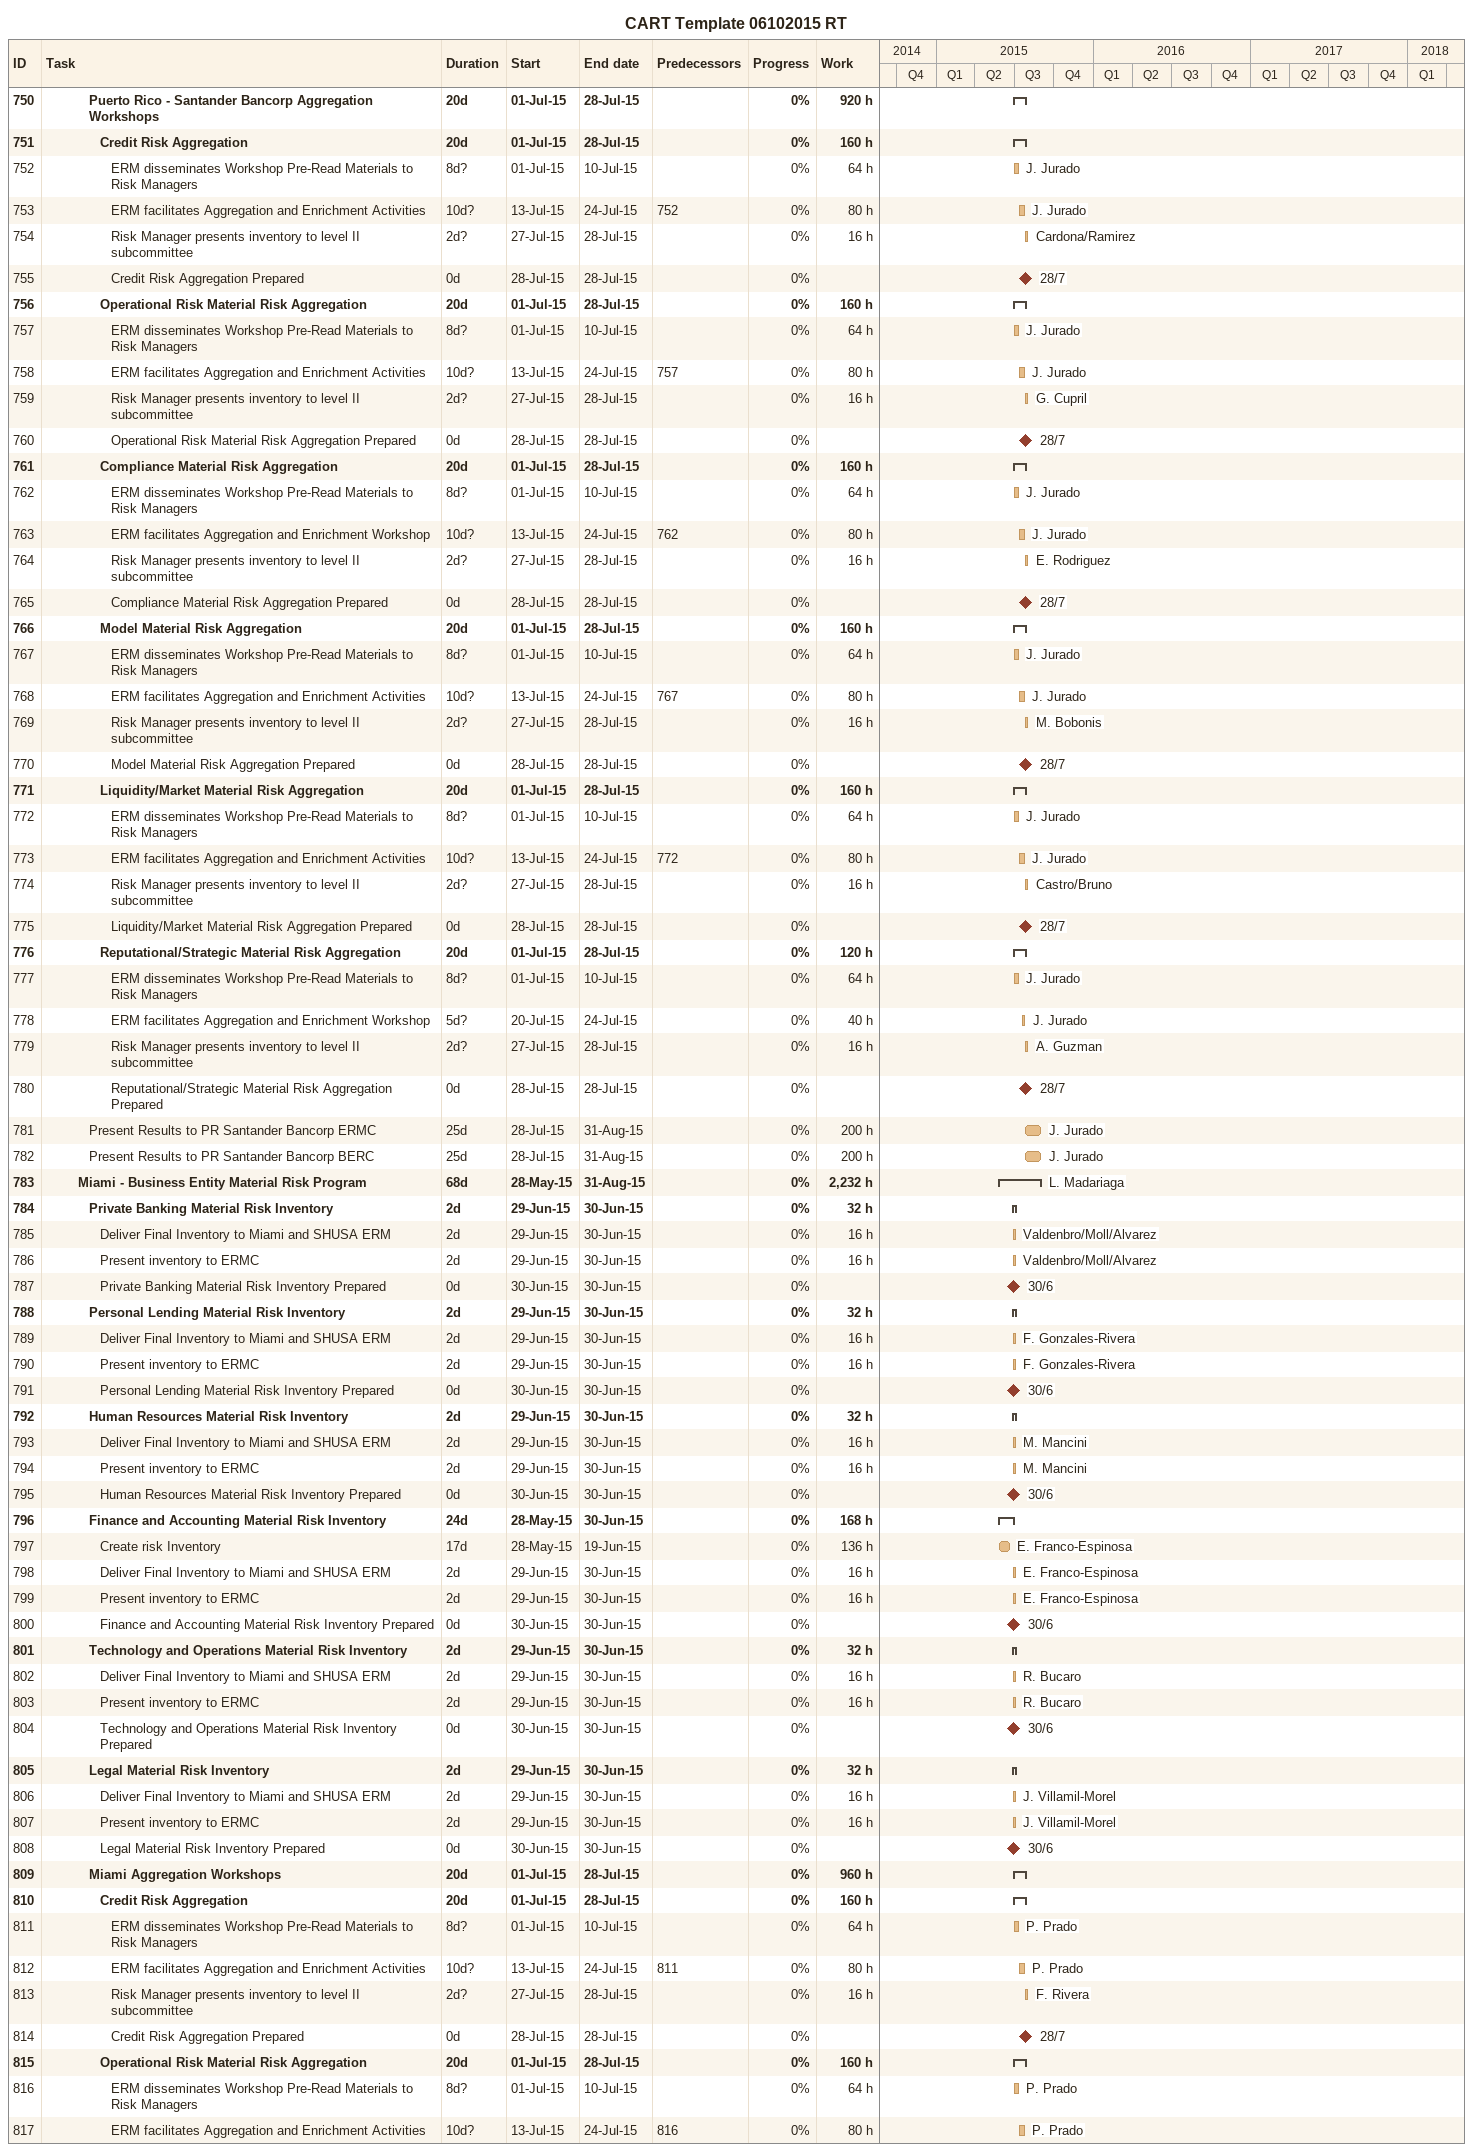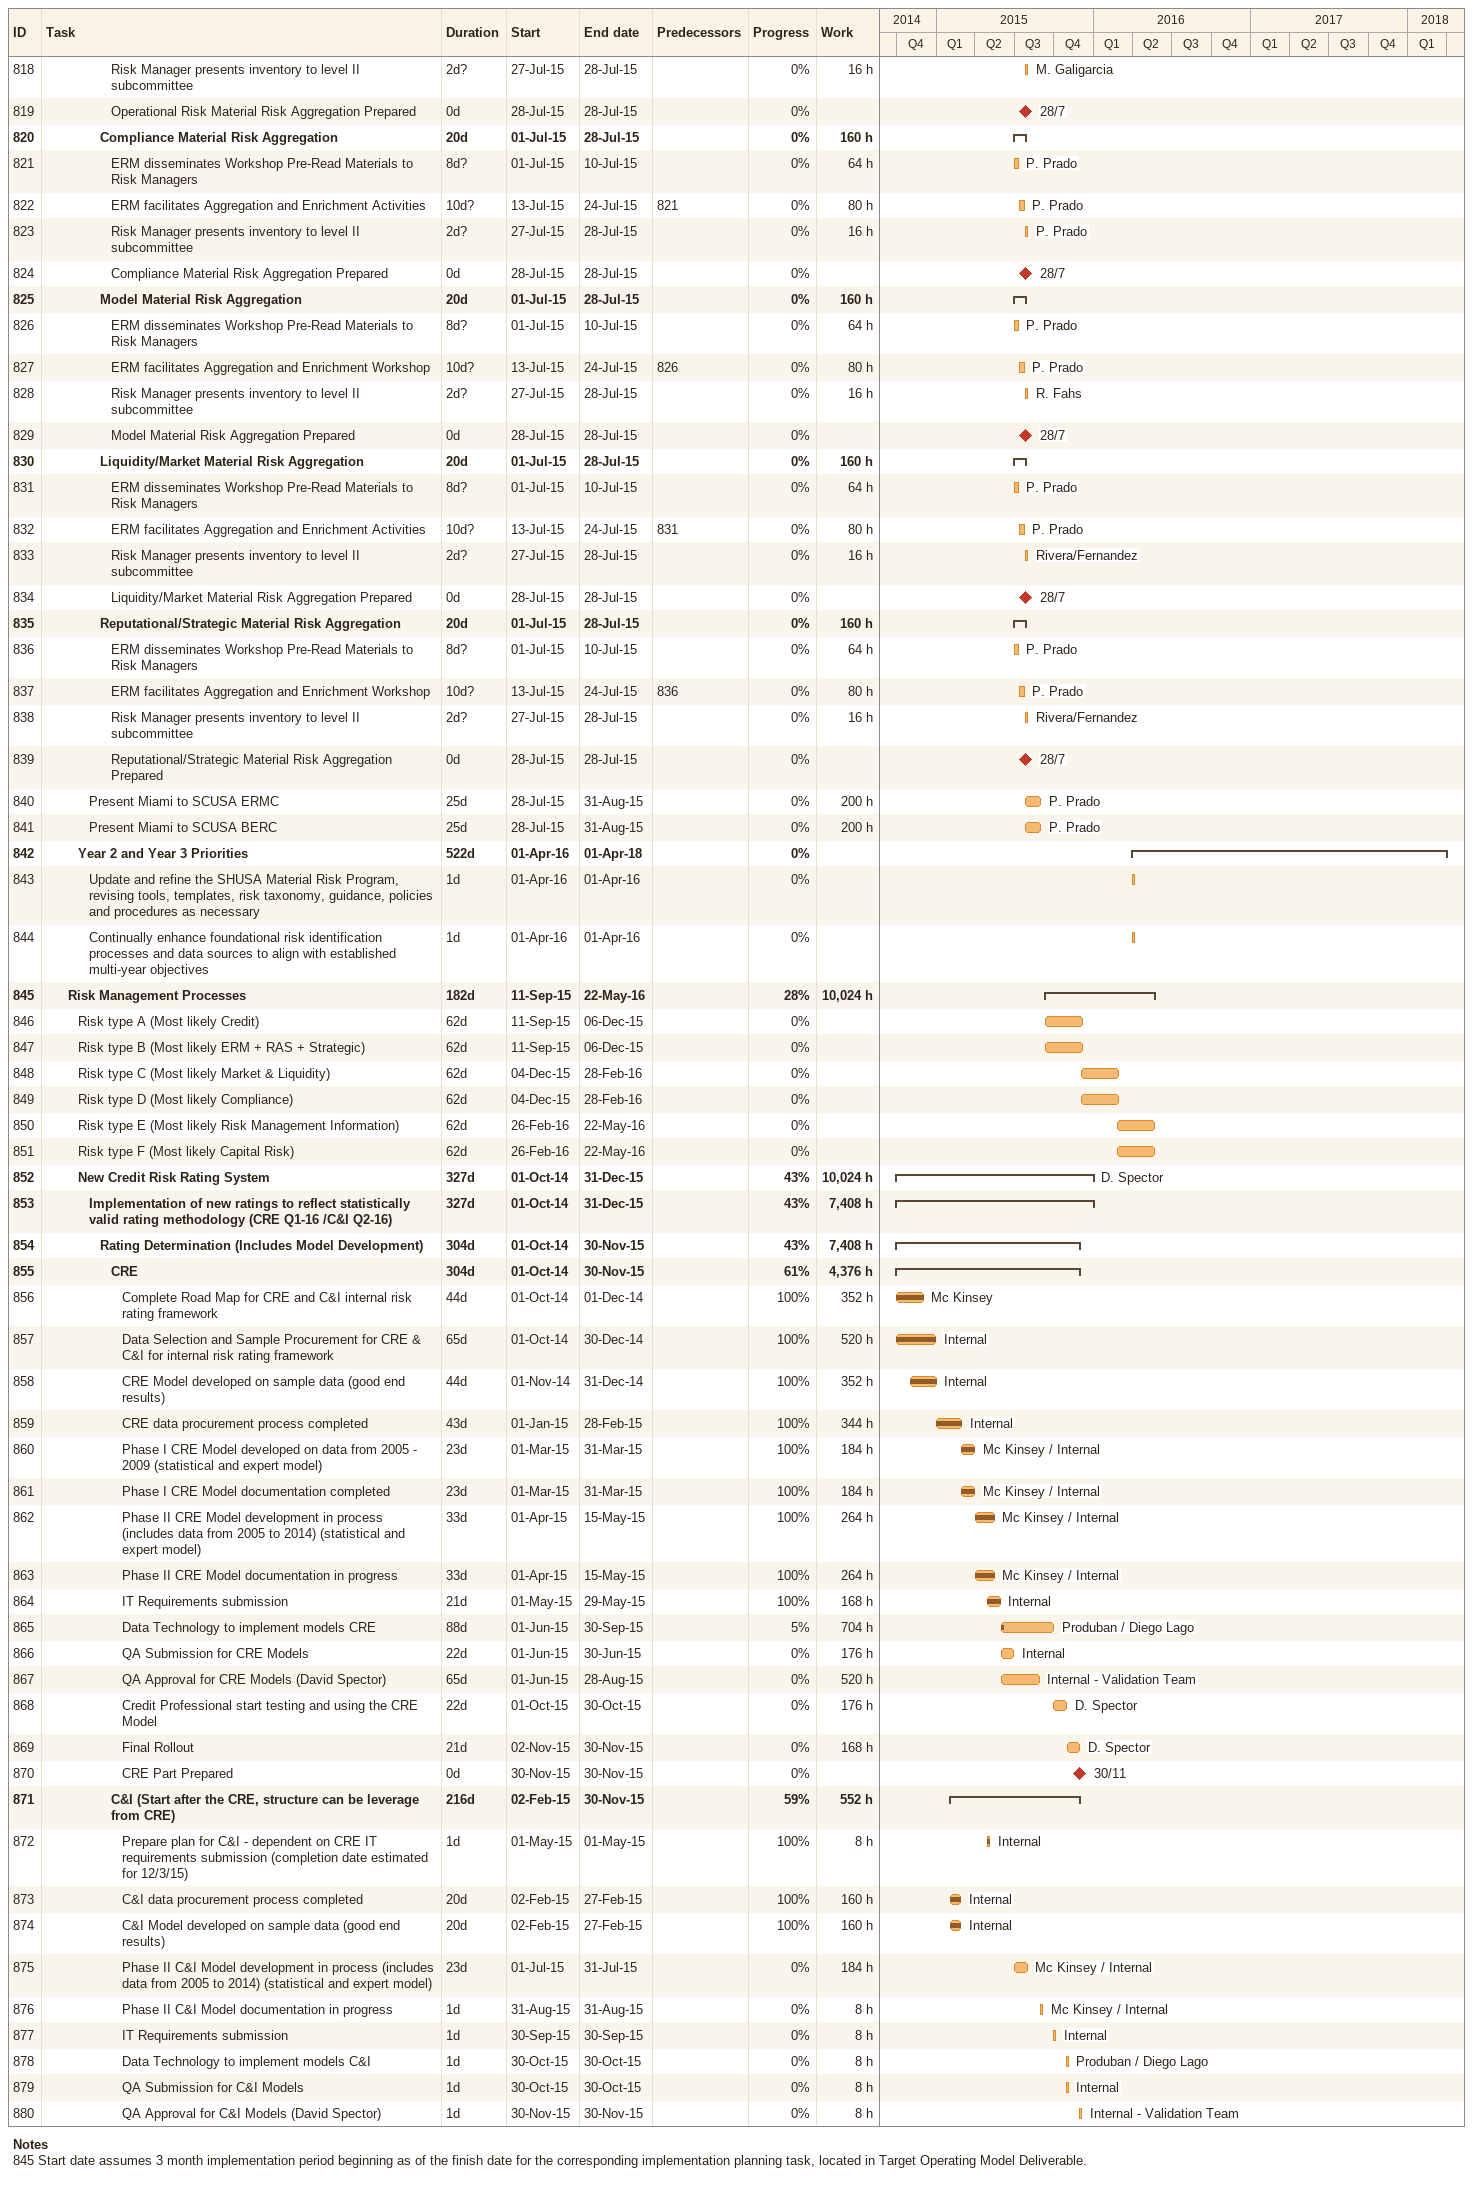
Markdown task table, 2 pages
CART Template 06102015 RT

| ID | Level | Task | Duration | Start | Finish | Predecessors | Resources | % complete | Work (h) |
|---|---|---|---|---|---|---|---|---|---|
| 750 | 5 | **Puerto Rico - Santander Bancorp Aggregation Workshops** | 20d | 2015-07-01 | 2015-07-28 |  |  | 0 | 920 |
| 751 | 6 | **Credit Risk Aggregation** | 20d | 2015-07-01 | 2015-07-28 |  |  | 0 | 160 |
| 752 | 7 | ERM disseminates Workshop Pre-Read Materials to Risk Managers | 8d? | 2015-07-01 | 2015-07-10 |  | J. Jurado | 0 | 64 |
| 753 | 7 | ERM facilitates Aggregation and Enrichment Activities | 10d? | 2015-07-13 | 2015-07-24 | 752 | J. Jurado | 0 | 80 |
| 754 | 7 | Risk Manager presents inventory to level II subcommittee | 2d? | 2015-07-27 | 2015-07-28 |  | Cardona/Ramirez | 0 | 16 |
| 755 | 7 | Credit Risk Aggregation Prepared | 0d | 2015-07-28 | 2015-07-28 |  |  | 0 |  |
| 756 | 6 | **Operational Risk Material Risk Aggregation** | 20d | 2015-07-01 | 2015-07-28 |  |  | 0 | 160 |
| 757 | 7 | ERM disseminates Workshop Pre-Read Materials to Risk Managers | 8d? | 2015-07-01 | 2015-07-10 |  | J. Jurado | 0 | 64 |
| 758 | 7 | ERM facilitates Aggregation and Enrichment Activities | 10d? | 2015-07-13 | 2015-07-24 | 757 | J. Jurado | 0 | 80 |
| 759 | 7 | Risk Manager presents inventory to level II subcommittee | 2d? | 2015-07-27 | 2015-07-28 |  | G. Cupril | 0 | 16 |
| 760 | 7 | Operational Risk Material Risk Aggregation Prepared | 0d | 2015-07-28 | 2015-07-28 |  |  | 0 |  |
| 761 | 6 | **Compliance Material Risk Aggregation** | 20d | 2015-07-01 | 2015-07-28 |  |  | 0 | 160 |
| 762 | 7 | ERM disseminates Workshop Pre-Read Materials to Risk Managers | 8d? | 2015-07-01 | 2015-07-10 |  | J. Jurado | 0 | 64 |
| 763 | 7 | ERM facilitates Aggregation and Enrichment Workshop | 10d? | 2015-07-13 | 2015-07-24 | 762 | J. Jurado | 0 | 80 |
| 764 | 7 | Risk Manager presents inventory to level II subcommittee | 2d? | 2015-07-27 | 2015-07-28 |  | E. Rodriguez | 0 | 16 |
| 765 | 7 | Compliance Material Risk Aggregation Prepared | 0d | 2015-07-28 | 2015-07-28 |  |  | 0 |  |
| 766 | 6 | **Model Material Risk Aggregation** | 20d | 2015-07-01 | 2015-07-28 |  |  | 0 | 160 |
| 767 | 7 | ERM disseminates Workshop Pre-Read Materials to Risk Managers | 8d? | 2015-07-01 | 2015-07-10 |  | J. Jurado | 0 | 64 |
| 768 | 7 | ERM facilitates Aggregation and Enrichment Activities | 10d? | 2015-07-13 | 2015-07-24 | 767 | J. Jurado | 0 | 80 |
| 769 | 7 | Risk Manager presents inventory to level II subcommittee | 2d? | 2015-07-27 | 2015-07-28 |  | M. Bobonis | 0 | 16 |
| 770 | 7 | Model Material Risk Aggregation Prepared | 0d | 2015-07-28 | 2015-07-28 |  |  | 0 |  |
| 771 | 6 | **Liquidity/Market Material Risk Aggregation** | 20d | 2015-07-01 | 2015-07-28 |  |  | 0 | 160 |
| 772 | 7 | ERM disseminates Workshop Pre-Read Materials to Risk Managers | 8d? | 2015-07-01 | 2015-07-10 |  | J. Jurado | 0 | 64 |
| 773 | 7 | ERM facilitates Aggregation and Enrichment Activities | 10d? | 2015-07-13 | 2015-07-24 | 772 | J. Jurado | 0 | 80 |
| 774 | 7 | Risk Manager presents inventory to level II subcommittee | 2d? | 2015-07-27 | 2015-07-28 |  | Castro/Bruno | 0 | 16 |
| 775 | 7 | Liquidity/Market Material Risk Aggregation Prepared | 0d | 2015-07-28 | 2015-07-28 |  |  | 0 |  |
| 776 | 6 | **Reputational/Strategic Material Risk Aggregation** | 20d | 2015-07-01 | 2015-07-28 |  |  | 0 | 120 |
| 777 | 7 | ERM disseminates Workshop Pre-Read Materials to Risk Managers | 8d? | 2015-07-01 | 2015-07-10 |  | J. Jurado | 0 | 64 |
| 778 | 7 | ERM facilitates Aggregation and Enrichment Workshop | 5d? | 2015-07-20 | 2015-07-24 |  | J. Jurado | 0 | 40 |
| 779 | 7 | Risk Manager presents inventory to level II subcommittee | 2d? | 2015-07-27 | 2015-07-28 |  | A. Guzman | 0 | 16 |
| 780 | 7 | Reputational/Strategic Material Risk Aggregation Prepared | 0d | 2015-07-28 | 2015-07-28 |  |  | 0 |  |
| 781 | 5 | Present Results to PR Santander Bancorp ERMC | 25d | 2015-07-28 | 2015-08-31 |  | J. Jurado | 0 | 200 |
| 782 | 5 | Present Results to PR Santander Bancorp BERC | 25d | 2015-07-28 | 2015-08-31 |  | J. Jurado | 0 | 200 |
| 783 | 4 | **Miami - Business Entity Material Risk Program** | 68d | 2015-05-28 | 2015-08-31 |  | L. Madariaga | 0 | 2232 |
| 784 | 5 | **Private Banking Material Risk Inventory** | 2d | 2015-06-29 | 2015-06-30 |  |  | 0 | 32 |
| 785 | 6 | Deliver Final Inventory to Miami and SHUSA ERM | 2d | 2015-06-29 | 2015-06-30 |  | Valdenbro/Moll/Alvarez | 0 | 16 |
| 786 | 6 | Present inventory to ERMC | 2d | 2015-06-29 | 2015-06-30 |  | Valdenbro/Moll/Alvarez | 0 | 16 |
| 787 | 6 | Private Banking Material Risk Inventory Prepared | 0d | 2015-06-30 | 2015-06-30 |  |  | 0 |  |
| 788 | 5 | **Personal Lending Material Risk Inventory** | 2d | 2015-06-29 | 2015-06-30 |  |  | 0 | 32 |
| 789 | 6 | Deliver Final Inventory to Miami and SHUSA ERM | 2d | 2015-06-29 | 2015-06-30 |  | F. Gonzales-Rivera | 0 | 16 |
| 790 | 6 | Present inventory to ERMC | 2d | 2015-06-29 | 2015-06-30 |  | F. Gonzales-Rivera | 0 | 16 |
| 791 | 6 | Personal Lending Material Risk Inventory Prepared | 0d | 2015-06-30 | 2015-06-30 |  |  | 0 |  |
| 792 | 5 | **Human Resources Material Risk Inventory** | 2d | 2015-06-29 | 2015-06-30 |  |  | 0 | 32 |
| 793 | 6 | Deliver Final Inventory to Miami and SHUSA ERM | 2d | 2015-06-29 | 2015-06-30 |  | M. Mancini | 0 | 16 |
| 794 | 6 | Present inventory to ERMC | 2d | 2015-06-29 | 2015-06-30 |  | M. Mancini | 0 | 16 |
| 795 | 6 | Human Resources Material Risk Inventory Prepared | 0d | 2015-06-30 | 2015-06-30 |  |  | 0 |  |
| 796 | 5 | **Finance and Accounting Material Risk Inventory** | 24d | 2015-05-28 | 2015-06-30 |  |  | 0 | 168 |
| 797 | 6 | Create risk Inventory | 17d | 2015-05-28 | 2015-06-19 |  | E. Franco-Espinosa | 0 | 136 |
| 798 | 6 | Deliver Final Inventory to Miami and SHUSA ERM | 2d | 2015-06-29 | 2015-06-30 |  | E. Franco-Espinosa | 0 | 16 |
| 799 | 6 | Present inventory to ERMC | 2d | 2015-06-29 | 2015-06-30 |  | E. Franco-Espinosa | 0 | 16 |
| 800 | 6 | Finance and Accounting Material Risk Inventory Prepared | 0d | 2015-06-30 | 2015-06-30 |  |  | 0 |  |
| 801 | 5 | **Technology and Operations Material Risk Inventory** | 2d | 2015-06-29 | 2015-06-30 |  |  | 0 | 32 |
| 802 | 6 | Deliver Final Inventory to Miami and SHUSA ERM | 2d | 2015-06-29 | 2015-06-30 |  | R. Bucaro | 0 | 16 |
| 803 | 6 | Present inventory to ERMC | 2d | 2015-06-29 | 2015-06-30 |  | R. Bucaro | 0 | 16 |
| 804 | 6 | Technology and Operations Material Risk Inventory Prepared | 0d | 2015-06-30 | 2015-06-30 |  |  | 0 |  |
| 805 | 5 | **Legal Material Risk Inventory** | 2d | 2015-06-29 | 2015-06-30 |  |  | 0 | 32 |
| 806 | 6 | Deliver Final Inventory to Miami and SHUSA ERM | 2d | 2015-06-29 | 2015-06-30 |  | J. Villamil-Morel | 0 | 16 |
| 807 | 6 | Present inventory to ERMC | 2d | 2015-06-29 | 2015-06-30 |  | J. Villamil-Morel | 0 | 16 |
| 808 | 6 | Legal Material Risk Inventory Prepared | 0d | 2015-06-30 | 2015-06-30 |  |  | 0 |  |
| 809 | 5 | **Miami Aggregation Workshops** | 20d | 2015-07-01 | 2015-07-28 |  |  | 0 | 960 |
| 810 | 6 | **Credit Risk Aggregation** | 20d | 2015-07-01 | 2015-07-28 |  |  | 0 | 160 |
| 811 | 7 | ERM disseminates Workshop Pre-Read Materials to Risk Managers | 8d? | 2015-07-01 | 2015-07-10 |  | P. Prado | 0 | 64 |
| 812 | 7 | ERM facilitates Aggregation and Enrichment Activities | 10d? | 2015-07-13 | 2015-07-24 | 811 | P. Prado | 0 | 80 |
| 813 | 7 | Risk Manager presents inventory to level II subcommittee | 2d? | 2015-07-27 | 2015-07-28 |  | F. Rivera | 0 | 16 |
| 814 | 7 | Credit Risk Aggregation Prepared | 0d | 2015-07-28 | 2015-07-28 |  |  | 0 |  |
| 815 | 6 | **Operational Risk Material Risk Aggregation** | 20d | 2015-07-01 | 2015-07-28 |  |  | 0 | 160 |
| 816 | 7 | ERM disseminates Workshop Pre-Read Materials to Risk Managers | 8d? | 2015-07-01 | 2015-07-10 |  | P. Prado | 0 | 64 |
| 817 | 7 | ERM facilitates Aggregation and Enrichment Activities | 10d? | 2015-07-13 | 2015-07-24 | 816 | P. Prado | 0 | 80 |
| 818 | 7 | Risk Manager presents inventory to level II subcommittee | 2d? | 2015-07-27 | 2015-07-28 |  | M. Galigarcia | 0 | 16 |
| 819 | 7 | Operational Risk Material Risk Aggregation Prepared | 0d | 2015-07-28 | 2015-07-28 |  |  | 0 |  |
| 820 | 6 | **Compliance Material Risk Aggregation** | 20d | 2015-07-01 | 2015-07-28 |  |  | 0 | 160 |
| 821 | 7 | ERM disseminates Workshop Pre-Read Materials to Risk Managers | 8d? | 2015-07-01 | 2015-07-10 |  | P. Prado | 0 | 64 |
| 822 | 7 | ERM facilitates Aggregation and Enrichment Activities | 10d? | 2015-07-13 | 2015-07-24 | 821 | P. Prado | 0 | 80 |
| 823 | 7 | Risk Manager presents inventory to level II subcommittee | 2d? | 2015-07-27 | 2015-07-28 |  | P. Prado | 0 | 16 |
| 824 | 7 | Compliance Material Risk Aggregation Prepared | 0d | 2015-07-28 | 2015-07-28 |  |  | 0 |  |
| 825 | 6 | **Model Material Risk Aggregation** | 20d | 2015-07-01 | 2015-07-28 |  |  | 0 | 160 |
| 826 | 7 | ERM disseminates Workshop Pre-Read Materials to Risk Managers | 8d? | 2015-07-01 | 2015-07-10 |  | P. Prado | 0 | 64 |
| 827 | 7 | ERM facilitates Aggregation and Enrichment Workshop | 10d? | 2015-07-13 | 2015-07-24 | 826 | P. Prado | 0 | 80 |
| 828 | 7 | Risk Manager presents inventory to level II subcommittee | 2d? | 2015-07-27 | 2015-07-28 |  | R. Fahs | 0 | 16 |
| 829 | 7 | Model Material Risk Aggregation Prepared | 0d | 2015-07-28 | 2015-07-28 |  |  | 0 |  |
| 830 | 6 | **Liquidity/Market Material Risk Aggregation** | 20d | 2015-07-01 | 2015-07-28 |  |  | 0 | 160 |
| 831 | 7 | ERM disseminates Workshop Pre-Read Materials to Risk Managers | 8d? | 2015-07-01 | 2015-07-10 |  | P. Prado | 0 | 64 |
| 832 | 7 | ERM facilitates Aggregation and Enrichment Activities | 10d? | 2015-07-13 | 2015-07-24 | 831 | P. Prado | 0 | 80 |
| 833 | 7 | Risk Manager presents inventory to level II subcommittee | 2d? | 2015-07-27 | 2015-07-28 |  | Rivera/Fernandez | 0 | 16 |
| 834 | 7 | Liquidity/Market Material Risk Aggregation Prepared | 0d | 2015-07-28 | 2015-07-28 |  |  | 0 |  |
| 835 | 6 | **Reputational/Strategic Material Risk Aggregation** | 20d | 2015-07-01 | 2015-07-28 |  |  | 0 | 160 |
| 836 | 7 | ERM disseminates Workshop Pre-Read Materials to Risk Managers | 8d? | 2015-07-01 | 2015-07-10 |  | P. Prado | 0 | 64 |
| 837 | 7 | ERM facilitates Aggregation and Enrichment Workshop | 10d? | 2015-07-13 | 2015-07-24 | 836 | P. Prado | 0 | 80 |
| 838 | 7 | Risk Manager presents inventory to level II subcommittee | 2d? | 2015-07-27 | 2015-07-28 |  | Rivera/Fernandez | 0 | 16 |
| 839 | 7 | Reputational/Strategic Material Risk Aggregation Prepared | 0d | 2015-07-28 | 2015-07-28 |  |  | 0 |  |
| 840 | 5 | Present Miami to SCUSA ERMC | 25d | 2015-07-28 | 2015-08-31 |  | P. Prado | 0 | 200 |
| 841 | 5 | Present Miami to SCUSA BERC | 25d | 2015-07-28 | 2015-08-31 |  | P. Prado | 0 | 200 |
| 842 | 4 | **Year 2 and Year 3 Priorities** | 522d | 2016-04-01 | 2018-04-01 |  |  | 0 |  |
| 843 | 5 | Update and refine the SHUSA Material Risk Program, revising tools, templates, risk taxonomy, guidance, policies and procedures as necessary | 1d | 2016-04-01 | 2016-04-01 |  |  | 0 |  |
| 844 | 5 | Continually enhance foundational risk identification processes and data sources to align with established multi-year objectives | 1d | 2016-04-01 | 2016-04-01 |  |  | 0 |  |
| 845 | 3 | **Risk Management Processes** | 182d | 2015-09-11 | 2016-05-22 |  |  | 28 | 10024 |
| 846 | 4 | Risk type A (Most likely Credit) | 62d | 2015-09-11 | 2015-12-06 |  |  | 0 |  |
| 847 | 4 | Risk type B (Most likely ERM + RAS + Strategic) | 62d | 2015-09-11 | 2015-12-06 |  |  | 0 |  |
| 848 | 4 | Risk type C (Most likely Market & Liquidity) | 62d | 2015-12-04 | 2016-02-28 |  |  | 0 |  |
| 849 | 4 | Risk type D (Most likely Compliance) | 62d | 2015-12-04 | 2016-02-28 |  |  | 0 |  |
| 850 | 4 | Risk type E (Most likely Risk Management Information) | 62d | 2016-02-26 | 2016-05-22 |  |  | 0 |  |
| 851 | 4 | Risk type F (Most likely Capital Risk) | 62d | 2016-02-26 | 2016-05-22 |  |  | 0 |  |
| 852 | 4 | **New Credit Risk Rating System** | 327d | 2014-10-01 | 2015-12-31 |  | D. Spector | 43 | 10024 |
| 853 | 5 | **Implementation of new ratings to reflect statistically valid rating methodology (CRE Q1-16 /C&I Q2-16)** | 327d | 2014-10-01 | 2015-12-31 |  |  | 43 | 7408 |
| 854 | 6 | **Rating Determination (Includes Model Development)** | 304d | 2014-10-01 | 2015-11-30 |  |  | 43 | 7408 |
| 855 | 7 | **CRE** | 304d | 2014-10-01 | 2015-11-30 |  |  | 61 | 4376 |
| 856 | 8 | Complete Road Map for CRE and C&I internal risk rating framework | 44d | 2014-10-01 | 2014-12-01 |  | Mc Kinsey | 100 | 352 |
| 857 | 8 | Data Selection and Sample Procurement for CRE & C&I for internal risk rating framework | 65d | 2014-10-01 | 2014-12-30 |  | Internal | 100 | 520 |
| 858 | 8 | CRE Model developed on sample data (good end results) | 44d | 2014-11-01 | 2014-12-31 |  | Internal | 100 | 352 |
| 859 | 8 | CRE data procurement process completed | 43d | 2015-01-01 | 2015-02-28 |  | Internal | 100 | 344 |
| 860 | 8 | Phase I CRE Model developed on data from 2005 - 2009 (statistical and expert model) | 23d | 2015-03-01 | 2015-03-31 |  | Mc Kinsey / Internal | 100 | 184 |
| 861 | 8 | Phase I CRE Model documentation completed | 23d | 2015-03-01 | 2015-03-31 |  | Mc Kinsey / Internal | 100 | 184 |
| 862 | 8 | Phase II CRE Model development in process (includes data from 2005 to 2014) (statistical and expert model) | 33d | 2015-04-01 | 2015-05-15 |  | Mc Kinsey / Internal | 100 | 264 |
| 863 | 8 | Phase II CRE Model documentation in progress | 33d | 2015-04-01 | 2015-05-15 |  | Mc Kinsey / Internal | 100 | 264 |
| 864 | 8 | IT Requirements submission | 21d | 2015-05-01 | 2015-05-29 |  | Internal | 100 | 168 |
| 865 | 8 | Data Technology to implement models CRE | 88d | 2015-06-01 | 2015-09-30 |  | Produban / Diego Lago | 5 | 704 |
| 866 | 8 | QA Submission for CRE Models | 22d | 2015-06-01 | 2015-06-30 |  | Internal | 0 | 176 |
| 867 | 8 | QA Approval for CRE Models (David Spector) | 65d | 2015-06-01 | 2015-08-28 |  | Internal - Validation Team | 0 | 520 |
| 868 | 8 | Credit Professional start testing and using the CRE Model | 22d | 2015-10-01 | 2015-10-30 |  | D. Spector | 0 | 176 |
| 869 | 8 | Final Rollout | 21d | 2015-11-02 | 2015-11-30 |  | D. Spector | 0 | 168 |
| 870 | 8 | CRE Part Prepared | 0d | 2015-11-30 | 2015-11-30 |  |  | 0 |  |
| 871 | 7 | **C&I (Start after the CRE, structure can be leverage from CRE)** | 216d | 2015-02-02 | 2015-11-30 |  |  | 59 | 552 |
| 872 | 8 | Prepare plan for C&I - dependent on CRE IT requirements submission (completion date estimated for 12/3/15) | 1d | 2015-05-01 | 2015-05-01 |  | Internal | 100 | 8 |
| 873 | 8 | C&I data procurement process completed | 20d | 2015-02-02 | 2015-02-27 |  | Internal | 100 | 160 |
| 874 | 8 | C&I Model developed on sample data (good end results) | 20d | 2015-02-02 | 2015-02-27 |  | Internal | 100 | 160 |
| 875 | 8 | Phase II C&I Model development in process (includes data from 2005 to 2014) (statistical and expert model) | 23d | 2015-07-01 | 2015-07-31 |  | Mc Kinsey / Internal | 0 | 184 |
| 876 | 8 | Phase II C&I Model documentation in progress | 1d | 2015-08-31 | 2015-08-31 |  | Mc Kinsey / Internal | 0 | 8 |
| 877 | 8 | IT Requirements submission | 1d | 2015-09-30 | 2015-09-30 |  | Internal | 0 | 8 |
| 878 | 8 | Data Technology to implement models C&I | 1d | 2015-10-30 | 2015-10-30 |  | Produban / Diego Lago | 0 | 8 |
| 879 | 8 | QA Submission for C&I Models | 1d | 2015-10-30 | 2015-10-30 |  | Internal | 0 | 8 |
| 880 | 8 | QA Approval for C&I Models (David Spector) | 1d | 2015-11-30 | 2015-11-30 |  | Internal - Validation Team | 0 | 8 |

Notes
- 845: Start date assumes 3 month implementation period beginning as of the finish date for the corresponding implementation planning task, located in Target Operating Model Deliverable.
